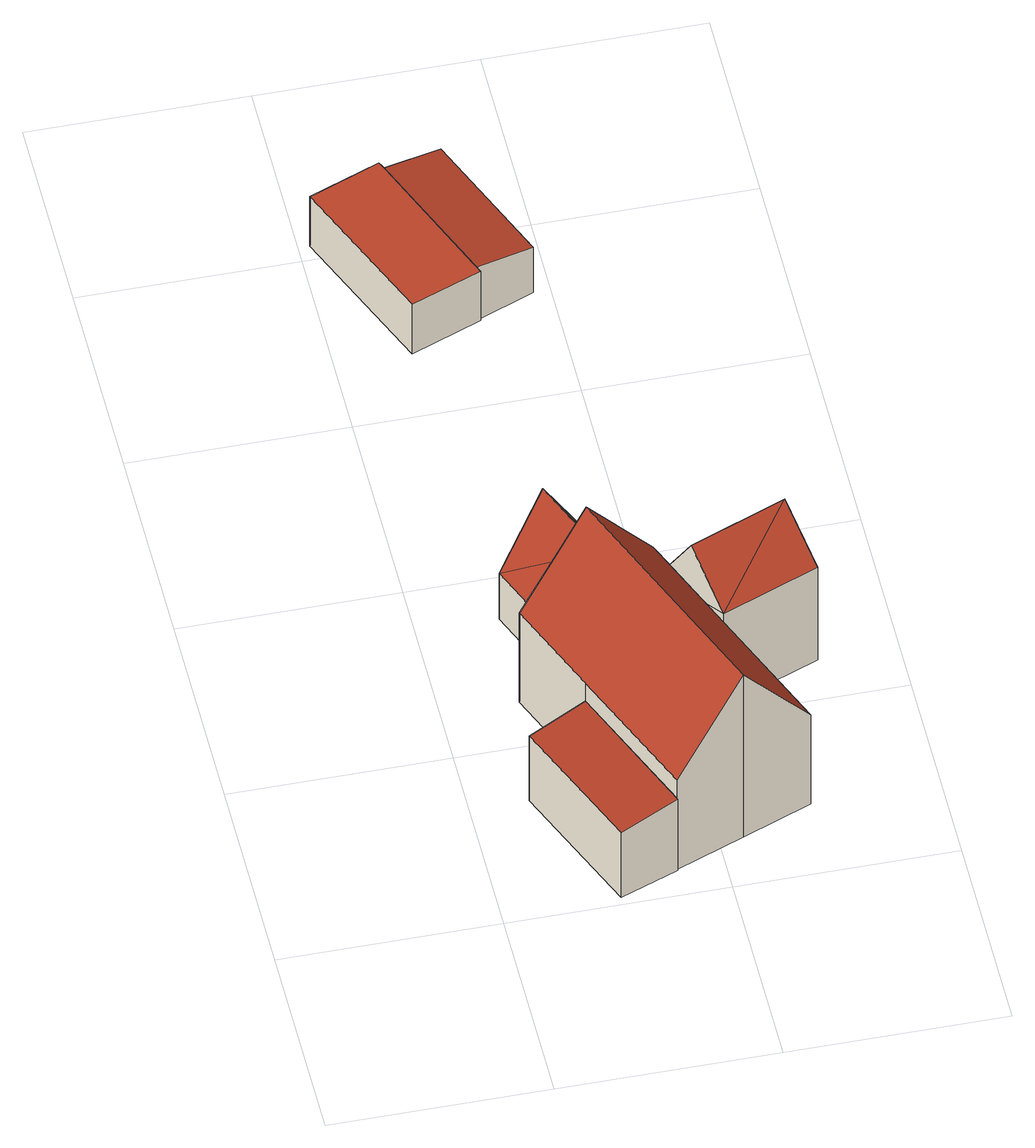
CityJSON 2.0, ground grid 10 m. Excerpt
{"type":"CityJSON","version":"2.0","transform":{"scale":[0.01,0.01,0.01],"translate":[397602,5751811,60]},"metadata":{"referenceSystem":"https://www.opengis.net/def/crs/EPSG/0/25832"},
"CityObjects":{
"building1":{"type":"Building","attributes":{"Gemeindeschluessel":"05558044","Geometrietyp2DReferenz":"3000","function":"31001_1000"},"address":[{"country":"Germany","locality":"Senden","thoroughfareNumber":"9","thoroughfareName":"Brock"}],"children":["building1-1","building1-2"]},
"building1-1":{"type":"BuildingPart","attributes":{"roofType":"2100","measuredHeight":4.39},"parents":["building1"],"geometry":[{"type":"Solid","lod":"2","boundaries":[[[[0,1,2,3]],[[4,5,1,0]],[[6,7,5,4]],[[8,9,7,6]],[[4,0,3,8,6]],[[2,1,5,7,9]],[[2,9,8,3]]]],"semantics":{"surfaces":[{"type":"WallSurface"},{"type":"RoofSurface"},{"type":"GroundSurface"},{"type":"ClosureSurface"}],"values":[[0,0,0,0,1,2,3]]}}]},
"building1-2":{"type":"BuildingPart","attributes":{"roofType":"3100","measuredHeight":10.01},"parents":["building1"],"geometry":[{"type":"Solid","lod":"2","boundaries":[[[[10,11,12,13]],[[14,15,11,10]],[[16,17,15,14]],[[18,19,17,16]],[[20,21,19,18]],[[22,23,21,20]],[[24,25,23,22]],[[26,27,25,24]],[[28,3,2,27,26]],[[13,12,9,8,29]],[[24,22,20,18,16,14,26]],[[10,13,29,28,26,14]],[[11,15,17,19,21,23,25,27,2,9,12]],[[8,3,28,29]],[[9,2,3,8]]]],"semantics":{"surfaces":[{"type":"WallSurface"},{"type":"RoofSurface"},{"type":"GroundSurface"},{"type":"ClosureSurface"}],"values":[[0,0,0,0,0,0,0,0,0,0,1,1,2,0,3]]}}]},
"building2":{"type":"Building","attributes":{"Gemeindeschluessel":"05558044","Geometrietyp2DReferenz":"3000","function":"51009_1610","roofType":"3100","measuredHeight":6.7},"geometry":[{"type":"Solid","lod":"2","boundaries":[[[[30,31,32,33]],[[34,35,31,30]],[[36,37,35,34]],[[33,32,37,36]],[[30,38,34]],[[36,39,33]],[[30,33,39]],[[39,38,30]],[[38,39,36]],[[36,34,38]],[[31,35,37,32]]]],"semantics":{"surfaces":[{"type":"WallSurface"},{"type":"RoofSurface"},{"type":"GroundSurface"}],"values":[[0,0,0,0,0,0,1,1,1,1,2]]}}]},
"building3":{"type":"Building","attributes":{"Gemeindeschluessel":"05558044","Geometrietyp2DReferenz":"3000","function":"31001_2460","roofType":"1000","measuredHeight":3.05},"geometry":[{"type":"Solid","lod":"2","boundaries":[[[[40,41,42,43]],[[44,45,41,40]],[[46,47,45,44]],[[48,49,47,46]],[[50,51,49,48]],[[43,42,51,50]],[[48,46,44,40,43,50]],[[41,45,47,49,51,42]]]],"semantics":{"surfaces":[{"type":"WallSurface"},{"type":"RoofSurface"},{"type":"GroundSurface"}],"values":[[0,0,0,0,0,0,1,2]]}}]},
"building4":{"type":"Building","attributes":{"Gemeindeschluessel":"05558044","Geometrietyp2DReferenz":"3000","function":"51009_1610","roofType":"3100","measuredHeight":7.76},"geometry":[{"type":"Solid","lod":"2","boundaries":[[[[52,53,54,55]],[[56,57,53,52]],[[58,59,57,56]],[[55,54,59,58]],[[52,60,56]],[[58,61,55]],[[55,61,60]],[[60,52,55]],[[58,56,60]],[[60,61,58]],[[53,57,59,54]]]],"semantics":{"surfaces":[{"type":"WallSurface"},{"type":"RoofSurface"},{"type":"GroundSurface"}],"values":[[0,0,0,0,0,0,1,1,1,1,2]]}}]},
"building5":{"type":"Building","attributes":{"Gemeindeschluessel":"05558044","Geometrietyp2DReferenz":"3000","function":"31001_1310","roofType":"2100","measuredHeight":3.32},"geometry":[{"type":"Solid","lod":"2","boundaries":[[[[62,63,64,65]],[[66,67,63,62]],[[68,69,67,66]],[[65,64,69,68]],[[66,62,65,68]],[[63,67,69,64]]]],"semantics":{"surfaces":[{"type":"WallSurface"},{"type":"RoofSurface"},{"type":"GroundSurface"}],"values":[[0,0,0,0,1,2]]}}]}
},
"vertices":[
[788,129,542],[788,129,104],[786,133,104],[786,133,542],[518,25,500],[518,25,104],[259,668,500],[259,668,104],[528,779,543],[528,779,104],
[526,1316,912],[526,1316,104],[342,1243,104],[342,1243,653],[662,1372,1105],[662,1372,104],[944,1487,706],[944,1487,104],[982,1502,653],[982,1502,104],[997,1468,651],[997,1468,104],[1183,1006,650],[1183,1006,104],[1426,388,654],[1426,388,104],[1106,260,1105],[1106,260,104],[786,133,654],[528,779,653],
[944,1487,395],[944,1487,115],[779,1900,115],[779,1900,395],[526,1316,395],[526,1316,115],[361,1732,395],[361,1732,115],[735,1402,785],[570,1816,785],
[372,4173,434],[372,4173,129],[43,4041,129],[43,4041,434],[382,4154,434],[382,4154,129],[642,3495,434],[642,3495,129],[659,3454,434],[659,3454,129],[332,3324,434],[332,3324,129],
[1447,1652,510],[1447,1652,132],[997,1468,132],[997,1468,511],[1632,1188,700],[1632,1188,132],[1183,1006,701],[1183,1006,132],[1539,1420,908],[1090,1237,908],
[664,4263,363],[664,4263,85],[382,4154,85],[382,4154,417],[924,3609,363],[924,3609,85],[642,3495,417],[642,3495,85]
]}
